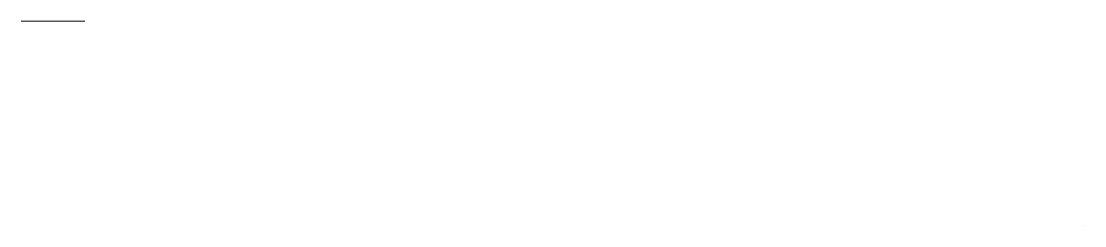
# Model space of a CAD drawing. Header units: inches. Extents: x 2.11 to 6.24, y 1.76 to 2.55.
import ezdxf

# ---------------------------------------------------------------- set-up
doc = ezdxf.new("R2010")
doc.units = ezdxf.units.IN
doc.header["$MEASUREMENT"] = 0
doc.layers.add('Ebene 1', color=7, linetype='Continuous')

msp = doc.modelspace()

# ---------------------------------------------------------------- linework, layer by layer
at = {"layer": 'Ebene 1', "lineweight": 9}
for points in [[(2.1128, 2.5515), (2.1128, 2.5515), (2.3601, 2.5515), (2.3601, 2.5515)], [(6.2397, 1.7583), (6.2397, 1.7583), (6.2397, 1.7583), (6.2397, 1.7583)], [(6.2397, 1.7583), (6.2397, 1.7583), (6.2397, 1.7583), (6.2397, 1.7583)]]:
    msp.add_open_spline(points, degree=3, dxfattribs=at)

doc.saveas('drawing.dxf')
